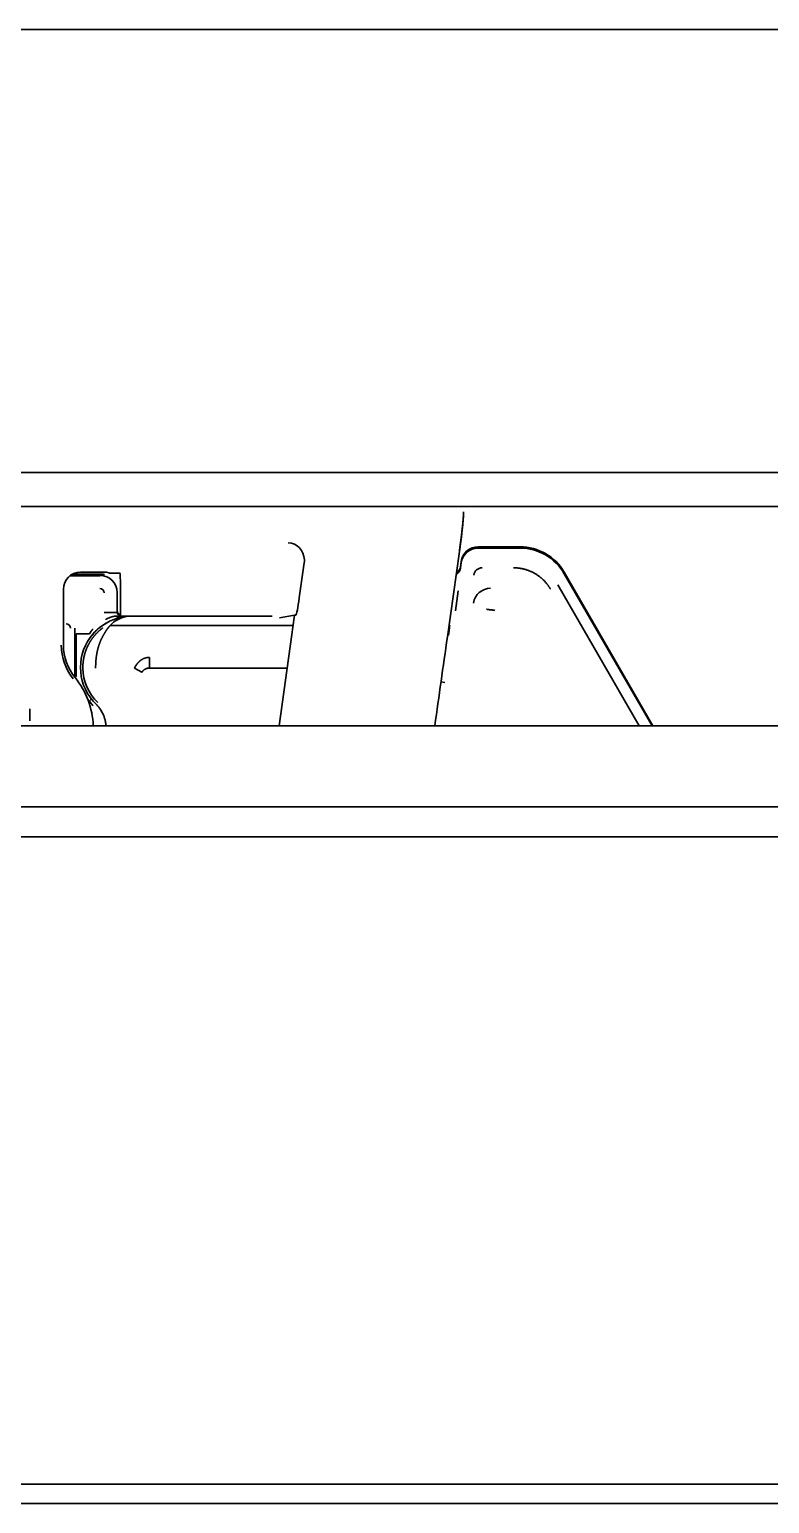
# Model space of a CAD drawing. Header units: inches. Extents: x 786 to 5593, y 691 to 5024.
# Drawn here: x 3640.2 to 3683.6, y 4853 to 4939.5 of the extents above; entities that cross this region are included whole.
import ezdxf

# ---------------------------------------------------------------- set-up
doc = ezdxf.new("R2010")
doc.units = ezdxf.units.IN
doc.layers.add('1', color=7, linetype='Continuous', true_color=0xffffff)
doc.layers.add('4', color=7, linetype='Continuous', true_color=0xffffff)

msp = doc.modelspace()

# ---------------------------------------------------------------- linework, layer by layer
at = {"layer": '1', "color": 7, "linetype": 'Continuous', "lineweight": 35}
for p, q in [((3593.788, 4939.542), (4057.692, 4939.542)), ((4053.46, 4913.542), (3598.02, 4913.542)), ((3595.608, 4911.542), (4055.871, 4911.542)), ((3664.749, 4903.897), (3665.453, 4908.905)), ((3669.009, 4909.19), (3666.554, 4909.19)), ((3669.009, 4909.109), (3666.554, 4909.109)), ((3643.24, 4907.703), (3644.265, 4907.703)), ((3644.765, 4907.695), (3644.898, 4907.651)), ((3656.356, 4908.24), (3656.067, 4906.184)), ((3665.52, 4908.02), (3665.564, 4908.329)), ((3665.52, 4907.939), (3665.564, 4908.248)), ((3676.804, 4898.687), (3671.605, 4907.691)), ((3642.647, 4907.509), (3644.39, 4907.509)), ((3642.777, 4907.59), (3644.39, 4907.59)), ((3645.398, 4907.642), (3645.547, 4907.642)), ((3676.757, 4898.687), (3671.605, 4907.61)), ((3642.24, 4906.703), (3642.24, 4903.414)), ((3645.39, 4906.51), (3645.39, 4905.359)), ((3645.59, 4906.66), (3645.59, 4905.114)), ((3665.385, 4906.602), (3665.221, 4905.435)), ((3654.468, 4905.109), (3645.64, 4905.109)), ((3654.898, 4905.026), (3655.78, 4905.168)), ((3655.874, 4905.184), (3655.78, 4905.168)), ((3642.898, 4904.417), (3642.898, 4901.539)), ((3644.981, 4904.573), (3655.706, 4904.573)), ((3664.844, 4904.573), (3664.883, 4904.573)), ((3655.633, 4904.035), (3654.881, 4898.687)), ((3664.749, 4903.897), (3664.749, 4903.897)), ((3456.24, 4854.176), (4195.24, 4854.176)), ((4189.24, 4853.049), (3461.74, 4853.049))]:
    msp.add_line(p, q, dxfattribs=at)
for centre, radius, start, end in [((3646.24, 4902.109), 3, 118.34666, 138.94064), ((3645.24, 4903.414), 3.127, 180, 219.26803), ((3645.24, 4903.414), 3, 180, 219.26803), ((3646.24, 4902.109), 3, 138.94064, 221.05936), ((3639.24, 4898.509), 4.75, 2.14347, 39.26803), ((3646.24, 4902.109), 3, 221.05936, 225.57336)]:
    msp.add_arc(centre, radius, start, end, dxfattribs=at)
for centre, major_axis, ratio, start_param, end_param in [((3665.373, 4908.986), (-0.317, -2.25), 0.03458, 1.575662, 3.146458), ((3665.373, 4908.905), (-0.317, -2.25), 0.03458, 1.575662, 3.146458), ((3655.424, 4908.429), (0.353, -0.945), 0.923303, 1.238396, 2.756833), ((3666.554, 4908.189), (0.342, -0.94), 0.99931, 2.792529, 4.223191), ((3666.554, 4908.108), (0.342, -0.94), 0.99931, 2.792529, 4.223191), ((3669.007, 4906.188), (1.501, 2.6), 0.999188, 5.759938, 6.806432), ((3669.007, 4906.107), (1.501, 2.6), 0.999188, 5.759938, 6.806432), ((3643.24, 4906.703), (0.447, -0.895), 0.99981, 2.678052, 4.248696), ((3644.265, 4907.695), (0.5, 0), 0.017455, 0.05236, 1.570796), ((3645.537, 4906.66), (0, -1), 0.052408, 1.570796, 3.124139), ((3655.364, 4908.377), (0.757, 0.658), 0.996825, 5.429549, 5.618385), ((3665.025, 4908.009), (0.171, -0.47), 0.99931, 0.151377, 1.081598), ((3665.025, 4908.09), (0.171, -0.47), 0.99931, 0.179856, 1.081598), ((3644.389, 4906.508), (0.708, 0.708), 0.998783, 5.498396, 7.067974), ((3645.398, 4907.651), (0.5, 0), 0.017455, 3.193953, 4.712389), ((3656.014, 4906.184), (-0.141, -1), 0.051895, 0.01604, 1.57811), ((3645.64, 4905.44), (0.177, 0.177), 0.998783, 2.356803, 3.725721), ((3645.64, 4905.359), (0.177, 0.177), 0.998783, 2.356803, 3.926382), ((3655.474, 4904.035), (-0.423, -3), 0.051895, 1.57811, 1.965445), ((3661.249, 4903.897), (-13.966, -99.249), 0.03458, 1.523136, 1.575662)]:
    msp.add_ellipse(centre, major_axis=major_axis, ratio=ratio, start_param=start_param, end_param=end_param, dxfattribs=at)
for points, knots in [([(3645.767, 4905.077), (3645.791, 4905.081), (3645.814, 4905.084), (3645.861, 4905.088), (3645.885, 4905.09), (3645.909, 4905.091)], [0, 0, 0, 0, 0.5, 0.5, 1, 1, 1, 1]), ([(3645.621, 4905.049), (3645.612, 4905.047), (3645.604, 4905.045), (3645.587, 4905.041), (3645.58, 4905.04), (3645.557, 4905.034), (3645.542, 4905.031), (3645.513, 4905.023), (3645.499, 4905.019), (3645.47, 4905.012), (3645.456, 4905.008), (3645.412, 4904.995), (3645.382, 4904.986), (3645.336, 4904.972), (3645.32, 4904.966), (3645.288, 4904.956), (3645.271, 4904.95), (3645.221, 4904.932), (3645.17, 4904.913), (3645.116, 4904.891), (3645.079, 4904.876), (3645.061, 4904.868), (3645.004, 4904.843), (3644.967, 4904.826), (3644.891, 4904.789), (3644.853, 4904.77), (3644.815, 4904.749)], [0, 0, 0, 0, 0.03125, 0.03125, 0.0625, 0.0625, 0.125, 0.125, 0.1875, 0.1875, 0.25, 0.25, 0.375, 0.375, 0.4375, 0.4375, 0.5, 0.5, 0.625, 0.6875, 0.6875, 0.75, 0.75, 0.875, 0.875, 1, 1, 1, 1]), ([(3642.988, 4901.653), (3642.989, 4901.714), (3642.989, 4901.775), (3642.99, 4901.918), (3642.99, 4902.001), (3642.99, 4902.126), (3642.99, 4902.168), (3642.99, 4902.231), (3642.99, 4902.252), (3642.99, 4902.294), (3642.99, 4902.316), (3642.989, 4902.421), (3642.989, 4902.505), (3642.988, 4902.67), (3642.987, 4902.753), (3642.985, 4902.917), (3642.985, 4902.999), (3642.983, 4903.163), (3642.982, 4903.245), (3642.981, 4903.409), (3642.981, 4903.492), (3642.98, 4903.658), (3642.979, 4903.741), (3642.979, 4903.909), (3642.978, 4903.994), (3642.978, 4904.079)], [0, 0, 0, 0, 0.077183, 0.077183, 0.179719, 0.179719, 0.230986, 0.230986, 0.25662, 0.25662, 0.282254, 0.282254, 0.384789, 0.384789, 0.487324, 0.487324, 0.589859, 0.589859, 0.692394, 0.692394, 0.79493, 0.79493, 0.897465, 0.897465, 1, 1, 1, 1]), ([(3644.734, 4898.688), (3644.728, 4898.77), (3644.717, 4898.852), (3644.688, 4898.997), (3644.671, 4899.061), (3644.647, 4899.141), (3644.642, 4899.156), (3644.631, 4899.188), (3644.626, 4899.204), (3644.609, 4899.251), (3644.597, 4899.282), (3644.533, 4899.435), (3644.47, 4899.551), (3644.377, 4899.687), (3644.358, 4899.714), (3644.318, 4899.768), (3644.297, 4899.794), (3644.233, 4899.871), (3644.188, 4899.92), (3644.14, 4899.966)], [0, 0, 0, 0, 0.172143, 0.172143, 0.310119, 0.310119, 0.344613, 0.344613, 0.379107, 0.379107, 0.448095, 0.448095, 0.724048, 0.724048, 0.793036, 0.793036, 0.862024, 0.862024, 1, 1, 1, 1]), ([(3640.259, 4899.682), (3640.259, 4899.66), (3640.26, 4899.636), (3640.26, 4899.585), (3640.26, 4899.559), (3640.26, 4899.478), (3640.261, 4899.421), (3640.261, 4899.331), (3640.261, 4899.3), (3640.261, 4899.238), (3640.261, 4899.207), (3640.262, 4899.112), (3640.262, 4899.048), (3640.262, 4898.983)], [0, 0, 0, 0, 0.123384, 0.123384, 0.248615, 0.248615, 0.499076, 0.499076, 0.624307, 0.624307, 0.749538, 0.749538, 1, 1, 1, 1])]:
    msp.add_open_spline(points, degree=3, knots=knots, dxfattribs=at)
at = {"layer": '4', "color": 7, "linetype": 'Continuous', "lineweight": 35}
for p, q in [((3669.009, 4909.19), (3666.554, 4909.19)), ((3669.009, 4909.109), (3666.554, 4909.109)), ((3665.52, 4908.02), (3665.564, 4908.329)), ((3665.52, 4907.939), (3665.564, 4908.248)), ((3676.804, 4898.687), (3671.605, 4907.691)), ((3642.623, 4907.491), (3644.372, 4907.491)), ((3642.647, 4907.509), (3644.39, 4907.509)), ((3642.744, 4907.572), (3644.372, 4907.572)), ((3642.777, 4907.59), (3644.39, 4907.59)), ((3671.227, 4906.954), (3676, 4898.687)), ((3676.757, 4898.687), (3671.605, 4907.61)), ((3645.39, 4906.51), (3645.39, 4905.359)), ((3665.385, 4906.602), (3665.221, 4905.435)), ((3644.622, 4905.34), (3645.371, 4905.34)), ((3654.468, 4905.109), (3645.64, 4905.109)), ((3643.763, 4904.079), (3642.978, 4904.079)), ((3647.276, 4902.073), (3647.276, 4902.697)), ((3646.409, 4902.075), (3646.842, 4901.824)), ((3655.357, 4902.073), (3647.276, 4902.073)), ((3664.609, 4901.233), (3664.378, 4901.266)), ((3643.702, 4900.138), (3643.76, 4900.138)), ((3791.584, 4898.687), (3468.49, 4898.687)), ((3468.474, 4893.926), (4183.006, 4893.926)), ((3468.474, 4893.926), (4183.006, 4893.926)), ((4184.867, 4892.176), (3466.613, 4892.176)), ((4184.867, 4892.176), (3466.613, 4892.176))]:
    msp.add_line(p, q, dxfattribs=at)
for centre, radius, start, end in [((3667.277, 4905.75), 1, 89.99778, 172.00222), ((3646.24, 4902.109), 2.998, 118.47936, 135.01459), ((3646.24, 4902.109), 2.862, 180.92397, 226.25012)]:
    msp.add_arc(centre, radius, start, end, dxfattribs=at)
for centre, major_axis, ratio, start_param, end_param in [((3666.554, 4908.189), (0.342, -0.94), 0.99931, 2.792529, 4.223191), ((3666.554, 4908.108), (0.342, -0.94), 0.99931, 2.792529, 4.223191), ((3669.007, 4906.188), (1.501, 2.6), 0.999188, 5.759938, 6.806432), ((3669.007, 4906.107), (1.501, 2.6), 0.999188, 5.759938, 6.806432), ((3665.025, 4908.009), (0.171, -0.47), 0.99931, 0.151377, 1.081598), ((3665.025, 4908.09), (0.171, -0.47), 0.99931, 0.179856, 1.081598), ((3666.793, 4907.454), (-0.171, 0.47), 0.99931, 5.934122, 7.364783), ((3644.389, 4906.589), (0.708, 0.708), 0.998783, 0.533534, 0.784789), ((3644.372, 4906.491), (0.177, 0.177), 0.998783, 5.498396, 7.067974), ((3646.24, 4903.311), (0, -1.812), 0.96827, 3.331502, 3.941795), ((3642.398, 4904.417), (-0.177, -0.177), 0.998783, 2.356803, 3.926382)]:
    msp.add_ellipse(centre, major_axis=major_axis, ratio=ratio, start_param=start_param, end_param=end_param, dxfattribs=at)
msp.add_open_spline([(3670.794, 4906.705), (3670.63, 4906.989), (3670.165, 4907.454), (3669.595, 4907.783), (3668.96, 4907.954), (3668.63, 4907.954)], degree=2, dxfattribs=at)
for points, degree, knots in [([(3644.717, 4904.921), (3644.717, 4904.921), (3644.716, 4904.922), (3644.716, 4904.923), (3644.717, 4904.924), (3644.717, 4904.924), (3644.718, 4904.926), (3644.719, 4904.927), (3644.72, 4904.928), (3644.721, 4904.929), (3644.723, 4904.93), (3644.724, 4904.932), (3644.726, 4904.933), (3644.729, 4904.935), (3644.731, 4904.936), (3644.734, 4904.938), (3644.737, 4904.94), (3644.74, 4904.941), (3644.743, 4904.943), (3644.747, 4904.945), (3644.751, 4904.947), (3644.755, 4904.949), (3644.759, 4904.951), (3644.764, 4904.954), (3644.768, 4904.956), (3644.773, 4904.958), (3644.779, 4904.961), (3644.784, 4904.963), (3644.79, 4904.966), (3644.796, 4904.969), (3644.802, 4904.971), (3644.808, 4904.974), (3644.815, 4904.977), (3644.822, 4904.98), (3644.829, 4904.983), (3644.837, 4904.986), (3644.844, 4904.99), (3644.852, 4904.993), (3644.86, 4904.996), (3644.869, 4905), (3644.877, 4905.004), (3644.886, 4905.007), (3644.895, 4905.011), (3644.904, 4905.015), (3644.914, 4905.019), (3644.923, 4905.023), (3644.939, 4905.029), (3644.96, 4905.038), (3644.987, 4905.048), (3645.012, 4905.057), (3645.036, 4905.065), (3645.059, 4905.073), (3645.081, 4905.08), (3645.102, 4905.085), (3645.121, 4905.091), (3645.141, 4905.095), (3645.16, 4905.1), (3645.179, 4905.103), (3645.198, 4905.106), (3645.215, 4905.109), (3645.232, 4905.111), (3645.248, 4905.112), (3645.264, 4905.113), (3645.279, 4905.113), (3645.293, 4905.113), (3645.307, 4905.113), (3645.321, 4905.112), (3645.334, 4905.111), (3645.346, 4905.11), (3645.358, 4905.108), (3645.37, 4905.106), (3645.382, 4905.104), (3645.394, 4905.102), (3645.405, 4905.099), (3645.416, 4905.096), (3645.428, 4905.093), (3645.439, 4905.09), (3645.45, 4905.087), (3645.462, 4905.084), (3645.473, 4905.081), (3645.485, 4905.078), (3645.497, 4905.075), (3645.51, 4905.072), (3645.522, 4905.069), (3645.535, 4905.067), (3645.548, 4905.065), (3645.562, 4905.063), (3645.576, 4905.062), (3645.591, 4905.061), (3645.606, 4905.06), (3645.616, 4905.061), (3645.621, 4905.061)], 3, [0, 0, 0, 0, 0.000699, 0.001429, 0.002244, 0.00318, 0.004265, 0.005514, 0.006939, 0.008548, 0.010346, 0.012338, 0.014526, 0.016914, 0.019504, 0.022299, 0.0253, 0.028509, 0.031927, 0.035558, 0.039401, 0.04346, 0.047735, 0.052228, 0.056942, 0.061877, 0.067035, 0.072419, 0.078029, 0.083869, 0.089938, 0.096241, 0.102777, 0.109549, 0.116559, 0.123809, 0.131301, 0.139035, 0.147015, 0.155242, 0.163717, 0.172443, 0.181421, 0.190652, 0.200139, 0.209882, 0.219884, 0.247611, 0.274591, 0.300786, 0.326162, 0.350688, 0.374338, 0.397091, 0.418927, 0.439834, 0.462609, 0.484893, 0.506678, 0.527957, 0.548723, 0.568975, 0.588711, 0.607934, 0.626647, 0.644856, 0.66257, 0.679801, 0.69656, 0.712866, 0.728734, 0.744185, 0.759243, 0.77393, 0.788275, 0.802305, 0.816051, 0.829547, 0.842826, 0.855924, 0.868879, 0.88173, 0.894518, 0.907286, 0.920076, 0.932934, 0.945909, 0.959049, 0.972406, 0.986037, 1, 1, 1, 1]), ([(3645.727, 4905.076), (3645.735, 4905.077), (3645.742, 4905.078), (3645.762, 4905.081), (3645.775, 4905.082), (3645.807, 4905.085), (3645.827, 4905.087), (3645.867, 4905.089), (3645.888, 4905.09), (3645.909, 4905.091)], 3, [0, 0, 0, 0, 0.128205, 0.128205, 0.333333, 0.333333, 0.661538, 0.661538, 1, 1, 1, 1]), ([(3645.909, 4905.091), (3645.892, 4905.09), (3645.875, 4905.089), (3645.841, 4905.086), (3645.825, 4905.085), (3645.798, 4905.081), (3645.788, 4905.08), (3645.771, 4905.077), (3645.765, 4905.076), (3645.759, 4905.075)], 3, [0, 0, 0, 0, 0.338462, 0.338462, 0.666667, 0.666667, 0.871795, 0.871795, 1, 1, 1, 1]), ([(3667.536, 4905.453), (3667.504, 4905.458), (3667.472, 4905.462), (3667.409, 4905.471), (3667.378, 4905.475), (3667.318, 4905.484), (3667.29, 4905.488), (3667.236, 4905.495), (3667.211, 4905.499), (3667.166, 4905.505), (3667.145, 4905.508), (3667.109, 4905.513), (3667.093, 4905.515), (3667.068, 4905.519), (3667.058, 4905.52), (3667.045, 4905.522), (3667.041, 4905.523), (3667.041, 4905.523)], 3, [0, 0, 0, 0, 0.125, 0.125, 0.25, 0.25, 0.375, 0.375, 0.5, 0.5, 0.625, 0.625, 0.75, 0.75, 0.875, 0.875, 1, 1, 1, 1]), ([(3643.378, 4902.063), (3643.378, 4902.07), (3643.377, 4902.086), (3643.377, 4902.108), (3643.377, 4902.131), (3643.378, 4902.154), (3643.378, 4902.177), (3643.379, 4902.199), (3643.38, 4902.222), (3643.38, 4902.245), (3643.382, 4902.267), (3643.383, 4902.29), (3643.384, 4902.312), (3643.386, 4902.335), (3643.388, 4902.357), (3643.39, 4902.38), (3643.392, 4902.402), (3643.395, 4902.425), (3643.397, 4902.447), (3643.4, 4902.469), (3643.403, 4902.491), (3643.406, 4902.514), (3643.409, 4902.536), (3643.412, 4902.558), (3643.416, 4902.58), (3643.42, 4902.602), (3643.424, 4902.624), (3643.428, 4902.645), (3643.432, 4902.667), (3643.436, 4902.689), (3643.441, 4902.711), (3643.445, 4902.732), (3643.45, 4902.754), (3643.455, 4902.775), (3643.46, 4902.797), (3643.466, 4902.818), (3643.471, 4902.839), (3643.477, 4902.861), (3643.483, 4902.882), (3643.489, 4902.903), (3643.495, 4902.924), (3643.501, 4902.945), (3643.507, 4902.966), (3643.514, 4902.987), (3643.521, 4903.008), (3643.528, 4903.028), (3643.535, 4903.049), (3643.542, 4903.069), (3643.549, 4903.09), (3643.556, 4903.11), (3643.564, 4903.13), (3643.572, 4903.151), (3643.58, 4903.171), (3643.588, 4903.191), (3643.596, 4903.211), (3643.604, 4903.231), (3643.613, 4903.251), (3643.621, 4903.27), (3643.63, 4903.29), (3643.639, 4903.309), (3643.648, 4903.329), (3643.657, 4903.348), (3643.666, 4903.368), (3643.675, 4903.387), (3643.685, 4903.406), (3643.695, 4903.425), (3643.704, 4903.444), (3643.714, 4903.463), (3643.724, 4903.481), (3643.734, 4903.5), (3643.745, 4903.518), (3643.755, 4903.537), (3643.766, 4903.555), (3643.776, 4903.573), (3643.787, 4903.592), (3643.798, 4903.61), (3643.813, 4903.634), (3643.833, 4903.665), (3643.857, 4903.702), (3643.881, 4903.738), (3643.905, 4903.773), (3643.929, 4903.806), (3643.952, 4903.838), (3643.976, 4903.87), (3644, 4903.9), (3644.023, 4903.929), (3644.046, 4903.957), (3644.069, 4903.984), (3644.092, 4904.011), (3644.114, 4904.036), (3644.136, 4904.06), (3644.157, 4904.083), (3644.178, 4904.106), (3644.199, 4904.127), (3644.219, 4904.148), (3644.239, 4904.168), (3644.258, 4904.186), (3644.277, 4904.204), (3644.295, 4904.222), (3644.313, 4904.238), (3644.33, 4904.254), (3644.347, 4904.269), (3644.363, 4904.283), (3644.378, 4904.296), (3644.393, 4904.309), (3644.407, 4904.321), (3644.42, 4904.332), (3644.433, 4904.343), (3644.445, 4904.353), (3644.456, 4904.362), (3644.467, 4904.371), (3644.477, 4904.379), (3644.486, 4904.387), (3644.494, 4904.393), (3644.502, 4904.4), (3644.509, 4904.405), (3644.516, 4904.41), (3644.521, 4904.415), (3644.526, 4904.419), (3644.53, 4904.422), (3644.533, 4904.425), (3644.536, 4904.427), (3644.537, 4904.428), (3644.537, 4904.428)], 3, [0, 0, 0, 0, 0.006619, 0.013232, 0.019837, 0.026437, 0.033031, 0.039619, 0.046202, 0.05278, 0.059353, 0.065922, 0.072487, 0.079048, 0.085606, 0.092161, 0.098713, 0.105263, 0.11181, 0.118356, 0.1249, 0.131443, 0.137986, 0.144527, 0.151069, 0.15761, 0.164152, 0.170695, 0.177239, 0.183784, 0.190331, 0.19688, 0.203432, 0.209985, 0.216542, 0.223103, 0.229666, 0.236234, 0.242806, 0.249383, 0.255964, 0.26255, 0.269142, 0.27574, 0.282344, 0.288955, 0.295572, 0.302196, 0.308827, 0.315466, 0.322113, 0.328768, 0.335432, 0.342105, 0.348787, 0.355478, 0.362179, 0.36889, 0.375611, 0.382343, 0.389086, 0.39584, 0.402606, 0.409383, 0.416173, 0.422975, 0.429789, 0.436617, 0.443457, 0.450311, 0.457179, 0.464061, 0.470957, 0.477868, 0.484793, 0.491734, 0.49869, 0.513606, 0.528298, 0.542768, 0.557016, 0.571046, 0.584859, 0.598457, 0.611842, 0.625017, 0.637984, 0.650745, 0.663303, 0.675661, 0.687822, 0.699789, 0.711564, 0.723152, 0.734556, 0.745779, 0.756825, 0.767699, 0.778405, 0.788947, 0.79933, 0.809559, 0.819639, 0.829576, 0.839374, 0.84904, 0.858581, 0.868001, 0.877309, 0.886511, 0.895613, 0.904624, 0.913551, 0.922402, 0.931184, 0.939906, 0.948577, 0.957204, 0.965797, 0.974364, 0.982914, 0.991457, 1, 1, 1, 1]), ([(3643.763, 4904.079), (3643.785, 4904.113), (3643.808, 4904.147), (3643.855, 4904.213), (3643.879, 4904.245), (3643.918, 4904.296), (3643.933, 4904.315), (3643.958, 4904.346), (3643.968, 4904.358), (3643.978, 4904.37)], 3, [0, 0, 0, 0, 0.337331, 0.337331, 0.666097, 0.666097, 0.871576, 0.871576, 1, 1, 1, 1]), ([(3644.119, 4904.228), (3644.108, 4904.217), (3644.097, 4904.206), (3644.069, 4904.177), (3644.052, 4904.159), (3644.008, 4904.111), (3643.981, 4904.081), (3643.929, 4904.019), (3643.903, 4903.988), (3643.877, 4903.956)], 3, [0, 0, 0, 0, 0.128205, 0.128205, 0.333333, 0.333333, 0.661538, 0.661538, 1, 1, 1, 1]), ([(3644.981, 4904.573), (3644.981, 4904.573), (3644.981, 4904.573), (3644.98, 4904.572), (3644.979, 4904.57), (3644.978, 4904.569), (3644.976, 4904.567), (3644.975, 4904.566), (3644.973, 4904.564), (3644.971, 4904.561), (3644.969, 4904.559), (3644.966, 4904.556), (3644.964, 4904.553), (3644.961, 4904.55), (3644.958, 4904.547), (3644.955, 4904.543), (3644.952, 4904.54), (3644.948, 4904.536), (3644.944, 4904.531), (3644.94, 4904.527), (3644.936, 4904.522), (3644.932, 4904.517), (3644.928, 4904.512), (3644.923, 4904.506), (3644.918, 4904.5), (3644.913, 4904.494), (3644.907, 4904.488), (3644.902, 4904.481), (3644.896, 4904.474), (3644.89, 4904.467), (3644.884, 4904.459), (3644.878, 4904.451), (3644.871, 4904.443), (3644.865, 4904.434), (3644.858, 4904.426), (3644.851, 4904.416), (3644.843, 4904.407), (3644.836, 4904.397), (3644.828, 4904.387), (3644.82, 4904.377), (3644.812, 4904.366), (3644.8, 4904.349), (3644.784, 4904.327), (3644.763, 4904.297), (3644.742, 4904.265), (3644.72, 4904.232), (3644.699, 4904.198), (3644.676, 4904.162), (3644.654, 4904.124), (3644.631, 4904.085), (3644.608, 4904.045), (3644.585, 4904.003), (3644.561, 4903.96), (3644.537, 4903.915), (3644.513, 4903.869), (3644.491, 4903.827), (3644.472, 4903.79), (3644.457, 4903.759), (3644.441, 4903.726), (3644.427, 4903.693), (3644.412, 4903.66), (3644.398, 4903.627), (3644.384, 4903.593), (3644.371, 4903.558), (3644.358, 4903.523), (3644.345, 4903.488), (3644.333, 4903.453), (3644.321, 4903.417), (3644.309, 4903.38), (3644.298, 4903.344), (3644.287, 4903.307), (3644.276, 4903.27), (3644.266, 4903.232), (3644.256, 4903.195), (3644.247, 4903.156), (3644.238, 4903.118), (3644.229, 4903.08), (3644.22, 4903.041), (3644.212, 4903.002), (3644.205, 4902.963), (3644.197, 4902.924), (3644.191, 4902.884), (3644.184, 4902.844), (3644.178, 4902.805), (3644.172, 4902.765), (3644.166, 4902.724), (3644.161, 4902.684), (3644.156, 4902.644), (3644.152, 4902.604), (3644.148, 4902.563), (3644.144, 4902.522), (3644.141, 4902.482), (3644.138, 4902.441), (3644.135, 4902.4), (3644.133, 4902.36), (3644.131, 4902.319), (3644.13, 4902.278), (3644.129, 4902.237), (3644.128, 4902.197), (3644.127, 4902.156), (3644.127, 4902.115), (3644.127, 4902.088), (3644.128, 4902.075)], 3, [0, 0, 0, 0, 0.005326, 0.010694, 0.016106, 0.021562, 0.027062, 0.032607, 0.038196, 0.043831, 0.049511, 0.055238, 0.061011, 0.066831, 0.072698, 0.078612, 0.084574, 0.090585, 0.096644, 0.102751, 0.108908, 0.115114, 0.121369, 0.127674, 0.13403, 0.140436, 0.146892, 0.1534, 0.159958, 0.166568, 0.17323, 0.179943, 0.186708, 0.193526, 0.200396, 0.207319, 0.214295, 0.221324, 0.228406, 0.235542, 0.242731, 0.249975, 0.267656, 0.28536, 0.303089, 0.320842, 0.338619, 0.356422, 0.37425, 0.392104, 0.409984, 0.42789, 0.445822, 0.463782, 0.481769, 0.499784, 0.511501, 0.523171, 0.534795, 0.546374, 0.557908, 0.569397, 0.580843, 0.592246, 0.603606, 0.614924, 0.6262, 0.637436, 0.648632, 0.659788, 0.670905, 0.681984, 0.693026, 0.70403, 0.714998, 0.725931, 0.736829, 0.747692, 0.758522, 0.769318, 0.780083, 0.790816, 0.801519, 0.812191, 0.822834, 0.833448, 0.844034, 0.854594, 0.865126, 0.875634, 0.886116, 0.896574, 0.907009, 0.917421, 0.927812, 0.938181, 0.94853, 0.95886, 0.969171, 0.979464, 0.98974, 1, 1, 1, 1]), ([(3664.811, 4903.975), (3664.811, 4903.977), (3664.812, 4903.983), (3664.814, 4903.994), (3664.816, 4904.008), (3664.818, 4904.022), (3664.82, 4904.036), (3664.822, 4904.05), (3664.823, 4904.063), (3664.825, 4904.077), (3664.827, 4904.09), (3664.829, 4904.103), (3664.831, 4904.115), (3664.832, 4904.128), (3664.834, 4904.14), (3664.836, 4904.153), (3664.838, 4904.165), (3664.839, 4904.176), (3664.841, 4904.188), (3664.842, 4904.2), (3664.844, 4904.211), (3664.845, 4904.222), (3664.847, 4904.233), (3664.848, 4904.244), (3664.85, 4904.254), (3664.851, 4904.265), (3664.853, 4904.275), (3664.854, 4904.285), (3664.855, 4904.295), (3664.857, 4904.305), (3664.858, 4904.314), (3664.859, 4904.323), (3664.86, 4904.333), (3664.862, 4904.342), (3664.863, 4904.35), (3664.864, 4904.359), (3664.865, 4904.367), (3664.866, 4904.376), (3664.867, 4904.384), (3664.868, 4904.392), (3664.869, 4904.399), (3664.87, 4904.407), (3664.871, 4904.414), (3664.872, 4904.421), (3664.873, 4904.429), (3664.873, 4904.435), (3664.874, 4904.442), (3664.875, 4904.449), (3664.876, 4904.455), (3664.876, 4904.461), (3664.877, 4904.467), (3664.878, 4904.473), (3664.878, 4904.479), (3664.879, 4904.484), (3664.88, 4904.489), (3664.88, 4904.495), (3664.881, 4904.5), (3664.881, 4904.504), (3664.881, 4904.509), (3664.882, 4904.513), (3664.882, 4904.518), (3664.883, 4904.522), (3664.883, 4904.526), (3664.883, 4904.53), (3664.884, 4904.533), (3664.884, 4904.537), (3664.884, 4904.54), (3664.884, 4904.543), (3664.884, 4904.547), (3664.885, 4904.549), (3664.885, 4904.552), (3664.885, 4904.555), (3664.885, 4904.557), (3664.885, 4904.559), (3664.885, 4904.561), (3664.885, 4904.563), (3664.885, 4904.565), (3664.885, 4904.567), (3664.884, 4904.568), (3664.884, 4904.57), (3664.884, 4904.571), (3664.884, 4904.572), (3664.884, 4904.573), (3664.883, 4904.573), (3664.883, 4904.573)], 3, [0, 0, 0, 0, 0.004284, 0.017587, 0.030864, 0.044116, 0.057342, 0.070542, 0.083716, 0.096865, 0.109988, 0.123085, 0.136157, 0.149203, 0.162224, 0.175219, 0.188188, 0.201132, 0.214051, 0.226944, 0.239811, 0.252653, 0.26547, 0.278261, 0.291027, 0.303767, 0.316482, 0.329172, 0.341836, 0.354476, 0.367089, 0.379678, 0.392241, 0.404779, 0.417292, 0.42978, 0.442242, 0.45468, 0.467092, 0.479479, 0.491841, 0.504178, 0.51649, 0.528777, 0.541039, 0.553276, 0.565488, 0.577675, 0.589837, 0.601974, 0.614087, 0.626174, 0.638237, 0.650275, 0.662288, 0.674277, 0.68624, 0.698179, 0.710094, 0.721983, 0.733848, 0.745689, 0.757504, 0.769296, 0.781062, 0.792805, 0.804522, 0.816215, 0.827884, 0.839529, 0.851149, 0.862744, 0.874315, 0.885862, 0.897385, 0.908883, 0.920357, 0.931807, 0.943233, 0.954635, 0.966012, 0.977366, 0.988695, 1, 1, 1, 1]), ([(3642.988, 4901.581), (3642.988, 4901.586), (3642.99, 4901.862), (3642.99, 4902.306), (3642.988, 4902.581), (3642.988, 4902.691), (3642.987, 4902.828), (3642.986, 4902.912), (3642.983, 4903.243), (3642.982, 4903.324), (3642.981, 4903.462), (3642.98, 4903.573), (3642.978, 4903.852), (3642.978, 4904.079)], 2, [0, 0, 0, 0.005346, 0.204277, 0.403208, 0.403208, 0.502673, 0.502673, 0.602139, 0.701604, 0.701604, 0.801069, 0.801069, 1, 1, 1]), ([(3646.409, 4902.075), (3646.412, 4902.08), (3646.417, 4902.09), (3646.424, 4902.106), (3646.432, 4902.121), (3646.439, 4902.136), (3646.447, 4902.151), (3646.455, 4902.165), (3646.463, 4902.18), (3646.472, 4902.194), (3646.48, 4902.208), (3646.489, 4902.222), (3646.498, 4902.236), (3646.507, 4902.249), (3646.516, 4902.263), (3646.525, 4902.276), (3646.534, 4902.289), (3646.544, 4902.302), (3646.553, 4902.315), (3646.563, 4902.327), (3646.573, 4902.34), (3646.583, 4902.352), (3646.593, 4902.364), (3646.604, 4902.376), (3646.614, 4902.387), (3646.625, 4902.399), (3646.636, 4902.41), (3646.647, 4902.421), (3646.658, 4902.432), (3646.669, 4902.443), (3646.681, 4902.453), (3646.692, 4902.464), (3646.704, 4902.474), (3646.716, 4902.484), (3646.728, 4902.494), (3646.74, 4902.503), (3646.756, 4902.516), (3646.778, 4902.532), (3646.803, 4902.55), (3646.829, 4902.567), (3646.856, 4902.582), (3646.882, 4902.597), (3646.909, 4902.611), (3646.936, 4902.623), (3646.963, 4902.635), (3646.99, 4902.646), (3647.018, 4902.655), (3647.045, 4902.664), (3647.073, 4902.672), (3647.102, 4902.678), (3647.13, 4902.684), (3647.159, 4902.689), (3647.188, 4902.692), (3647.217, 4902.695), (3647.246, 4902.696), (3647.266, 4902.697), (3647.276, 4902.697)], 3, [0, 0, 0, 0, 0.01516, 0.030238, 0.045238, 0.060162, 0.075011, 0.089789, 0.104496, 0.119137, 0.133714, 0.148228, 0.162682, 0.177079, 0.191422, 0.205713, 0.219954, 0.234149, 0.2483, 0.262409, 0.27648, 0.290515, 0.304517, 0.318489, 0.332433, 0.346352, 0.36025, 0.374129, 0.387991, 0.401841, 0.41568, 0.429512, 0.443339, 0.457164, 0.470991, 0.484821, 0.498659, 0.52692, 0.554804, 0.582338, 0.609548, 0.636465, 0.663115, 0.689531, 0.715743, 0.741783, 0.767682, 0.793475, 0.819195, 0.844874, 0.870548, 0.896249, 0.922011, 0.947869, 0.973854, 1, 1, 1, 1]), ([(3647.276, 4902.073), (3647.272, 4902.073), (3647.266, 4902.072), (3647.256, 4902.072), (3647.245, 4902.072), (3647.234, 4902.071), (3647.222, 4902.07), (3647.21, 4902.068), (3647.197, 4902.067), (3647.184, 4902.064), (3647.17, 4902.061), (3647.155, 4902.058), (3647.14, 4902.054), (3647.125, 4902.05), (3647.109, 4902.044), (3647.093, 4902.039), (3647.076, 4902.032), (3647.059, 4902.024), (3647.042, 4902.016), (3647.022, 4902.005), (3647, 4901.991), (3646.976, 4901.975), (3646.954, 4901.958), (3646.935, 4901.94), (3646.917, 4901.923), (3646.9, 4901.906), (3646.886, 4901.888), (3646.873, 4901.872), (3646.861, 4901.855), (3646.851, 4901.839), (3646.845, 4901.829), (3646.842, 4901.824)], 3, [0, 0, 0, 0, 0.017757, 0.036683, 0.056785, 0.078065, 0.100527, 0.124174, 0.149009, 0.175034, 0.202251, 0.230661, 0.260266, 0.291066, 0.323064, 0.35626, 0.390655, 0.42625, 0.463046, 0.501043, 0.558679, 0.61383, 0.666502, 0.716704, 0.764444, 0.809735, 0.852589, 0.893023, 0.931053, 0.966703, 1, 1, 1, 1]), ([(3643.875, 4900.266), (3643.878, 4900.26), (3643.869, 4900.244), (3643.828, 4900.199), (3643.797, 4900.17), (3643.762, 4900.14)], 3, [0, 0, 0, 0, 0.5, 0.5, 1, 1, 1, 1]), ([(3643.978, 4899.848), (3643.952, 4899.88), (3643.926, 4899.912), (3643.876, 4899.976), (3643.852, 4900.009), (3643.815, 4900.062), (3643.8, 4900.083), (3643.778, 4900.116), (3643.77, 4900.128), (3643.762, 4900.14)], 3, [0, 0, 0, 0, 0.341998, 0.341998, 0.673632, 0.673632, 0.880903, 0.880903, 1, 1, 1, 1]), ([(3643.875, 4900.266), (3643.884, 4900.254), (3643.894, 4900.241), (3643.92, 4900.209), (3643.936, 4900.19), (3643.978, 4900.14), (3644.005, 4900.11), (3644.061, 4900.049), (3644.09, 4900.019), (3644.119, 4899.989)], 3, [0, 0, 0, 0, 0.128205, 0.128205, 0.333333, 0.333333, 0.661538, 0.661538, 1, 1, 1, 1])]:
    msp.add_open_spline(points, degree=degree, knots=knots, dxfattribs=at)

doc.saveas('drawing.dxf')
